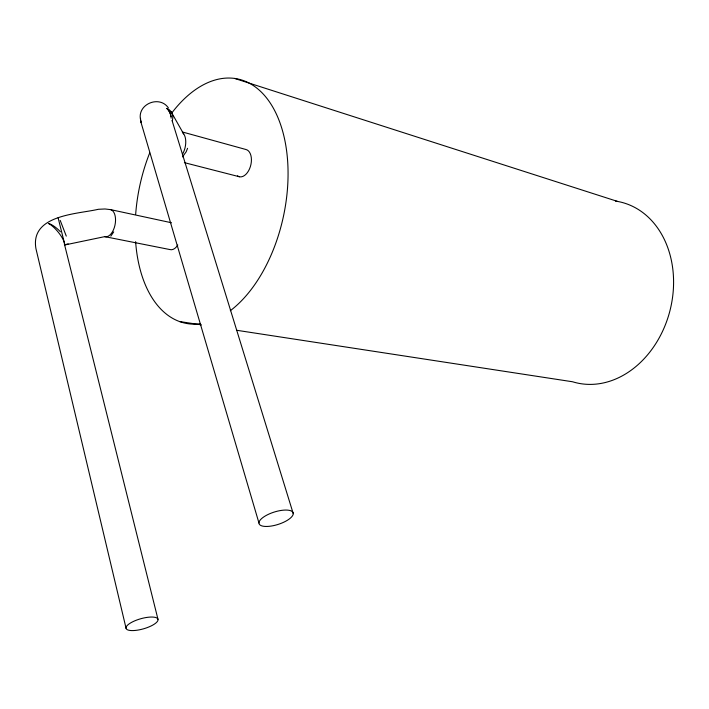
<?xml version="1.0" encoding="UTF-8"?>
<svg xmlns="http://www.w3.org/2000/svg" width="709" height="709" viewBox="0 0 709 709"><rect width="100%" height="100%" fill="white"/><g stroke="black" fill="none" stroke-linecap="round" stroke-linejoin="round"><path stroke-width="1.06" d="M187.566 148.296L186.157 151.841L182.47 156.902M113.706 231.905L110.817 236.141M68.179 243.861L64.829 244.756M171.507 222.759L110.701 209.642L105.021 208.978L98.347 209.288C77.449 214.215 29.955 214.659 35.946 248.699L126.096 628.404M105.021 236.576L64.882 244.951L58.111 217.76M179.51 321.523L201.409 324.873M236.443 330.243L572.58 381.77A93.039 73.763 -75.6 0 0 670.457 308.654A93.039 73.763 -75.6 0 0 615.447 201.081M184.393 162.645L239.465 176.771M182.319 131.963L245.695 149.439A14.02 8.393 -76.5 0 1 250.383 166.588A14.02 8.393 -76.5 0 1 237.453 175.841M234.564 78.424L617.557 201.427M168.503 108.087C159.711 94.767 137.032 104.028 140.559 119.724A15.501 14.659 22.3 0 0 141.295 122.604M170.975 111.561L183.684 133.974M60.212 220.419L66.283 236.106M172.083 120.61L293.251 513.662A17.867 6.47 -17.6 0 1 267.399 526.441A17.867 6.47 -17.6 0 1 267.665 514.681A17.867 6.47 -17.6 0 1 293.251 513.662M258.962 523.012L140.94 122.187M64.422 244.118L157.983 619.311A16.582 5.22 -15.9 0 1 135.127 630.452A16.582 5.22 -15.9 0 1 132.955 621.66A16.582 5.22 -15.9 0 1 157.983 619.311M140.524 118.314L140.55 119.768A15.616 14.366 7.8 0 0 141.313 122.453M171.294 113.635A124.899 73.444 -77.8 0 1 281.996 128.967A124.899 73.444 -77.8 0 1 230.301 310.71M200.532 323.783A124.899 73.444 -77.8 0 1 135.614 241.663M135.667 214.357A124.899 73.444 -77.8 0 1 149.67 152.993M177.791 244.995A13.276 7.622 -79 0 1 169.956 249.568L104.728 236.629A13.834 7.471 -79.2 0 0 114.955 225.267A13.834 7.471 -79.2 0 0 110.701 209.642M182.789 132.769A14.632 8.26 -76.9 0 1 182.443 154.287M64.475 244.339A14.18 3.97 50.5 0 0 60.141 234.661A14.455 4.041 50.5 0 0 48.345 223.441L48.372 223.406A14.295 4.848 43.7 0 1 60.442 231.79M168.724 109.337A15.181 12.009 -27.2 0 1 172.269 120.814M170.993 116.613A15.501 14.659 22.3 0 0 167.865 109.461L166.783 108.406L167.865 109.461A15.616 14.366 7.8 0 1 171.161 118.155"/></g></svg>
